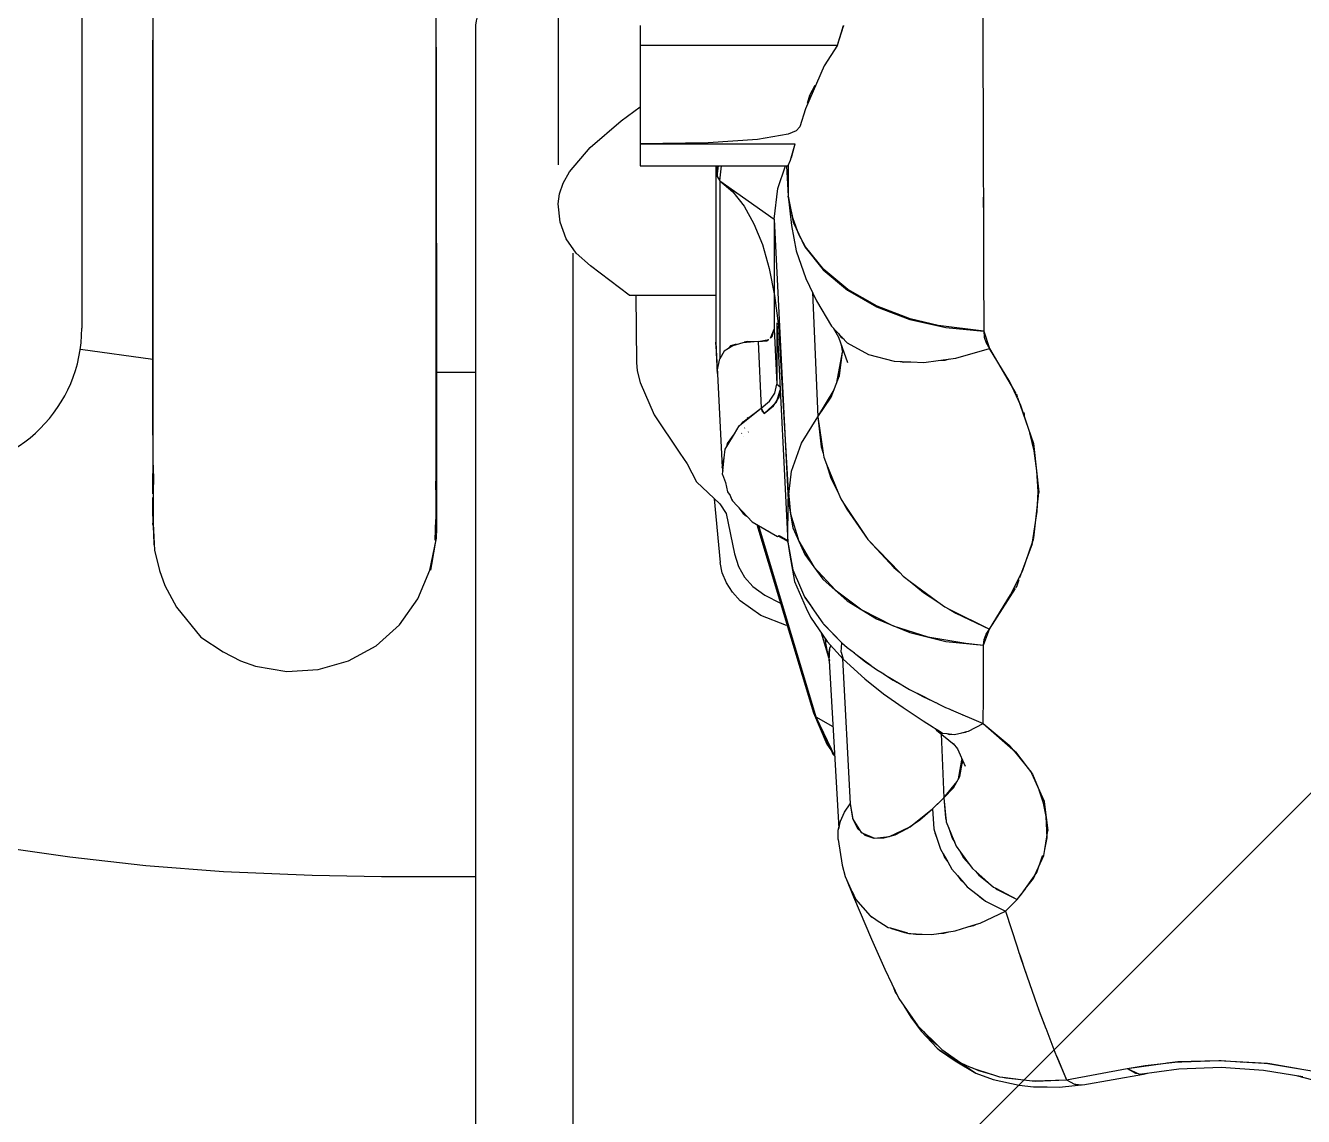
# Model space of a CAD drawing. Header units: millimetres. Extents: x 1084702 to 1166801, y 36632 to 124519.
# Drawn here: x 1102425.9 to 1102570.1, y 49599.4 to 49722.5 of the extents above; entities that cross this region are included whole.
import ezdxf

# ---------------------------------------------------------------- set-up
doc = ezdxf.new("R2010")
doc.units = ezdxf.units.MM
doc.header["$LTSCALE"] = 250
doc.layers.get('0').update_dxf_attribs({"color": 255})
doc.layers.add('%posline', color=240, linetype='Continuous')
doc.layers.add('%symbol', color=1, linetype='Continuous')
doc.styles.add('ROMANS', font='ROMANS.shx', dxfattribs={"height": 100})
doc.dimstyles.new('dott', dxfattribs={"dimscale": 100, "dimtxt": 150, "dimasz": 0.01, "dimexe": 0.5, "dimexo": 1, "dimgap": 1, "dimtad": 1, "dimdsep": 46, "dimtxsty": 'ROMANS', "dimcen": 1.5, "dimclrd": 1, "dimclre": 1, "dimclrt": 2, "dimazin": 2, "dimtfac": 1, "dimtmove": 2, "dimatfit": 3, "dimldrblk": 'DOT', "dimfxl": 1, "dimtvp": 100, "dimtolj": 1, "dimarcsym": 0})

# ---------------------------------------------------------------- blocks, each defined once
blk = doc.blocks.new('_Dot')
at = {"color": 0, "linetype": 'ByBlock', "lineweight": -2}
blk.add_line((-0.5, 0), (-1, 0), dxfattribs=at)
at = {"color": 0, "linetype": 'ByBlock', "const_width": 0.5}
blk.add_lwpolyline([(-0.25, 0, 1), (0.25, 0, 1)], format="xyb", close=True, dxfattribs=at)
blk = doc.blocks.new('GENERATOR-BORDE')
for p, q in [((-2411.61, -281.96), (-2411.61, -426.96)), ((-2403.6, -337.74), (-2403.59, -450.4)), ((-2371.63, -449.22), (-2371.62, -339.48)), ((-2357.89, -339.51), (-2357.89, -423.17)), ((-2309.98, -405.54), (-2309.96, -411.1)), ((-2367.21, -407.91), (-2367.21, -409.95)), ((-2348.61, -407.43), (-2348.61, -408.01)), ((-2348.61, -407.65), (-2348.61, -409.67)), ((-2326.38, -409.67), (-2325.69, -407.43)), ((-2326.38, -409.67), (-2325.69, -407.52)), ((-2325.7, -407.45), (-2325.69, -407.52)), ((-2403.61, -453.68), (-2403.59, -409.11)), ((-2371.63, -409.89), (-2371.61, -454.03)), ((-2367.21, -409.95), (-2367.21, -491.12)), ((-2348.61, -409.67), (-2348.61, -420.8)), ((-2348.61, -409.67), (-2348.61, -420.8)), ((-2348.61, -409.67), (-2326.38, -409.67)), ((-2348.61, -409.67), (-2326.38, -409.67)), ((-2309.96, -411.09), (-2309.93, -417.91)), ((-2329.49, -415.31), (-2328.87, -414.18)), ((-2329.24, -414.86), (-2329.23, -415.01)), ((-2329.24, -414.86), (-2329.23, -415.01)), ((-2328.96, -414.35), (-2328.96, -414.4)), ((-2328.96, -414.35), (-2328.96, -414.39)), ((-2329.76, -416.2), (-2329.49, -415.31)), ((-2329.51, -415.37), (-2329.49, -415.61)), ((-2329.51, -415.37), (-2329.49, -415.61)), ((-2309.93, -417.91), (-2309.92, -423.48)), ((-2348.61, -420.8), (-2348.61, -422.21)), ((-2348.61, -420.8), (-2331.15, -420.8)), ((-2331.67, -422.64), (-2331.15, -420.8)), ((-2331.39, -421.78), (-2331.15, -420.8)), ((-2348.61, -421.76), (-2348.61, -422.64)), ((-2331.6, -422.41), (-2331.56, -422.32)), ((-2331.56, -422.32), (-2331.39, -421.78)), ((-2348.61, -422.64), (-2348.61, -423.26)), ((-2348.61, -422.73), (-2348.61, -423.1)), ((-2348.61, -423.26), (-2331.95, -423.26)), ((-2340.08, -423.26), (-2340.08, -443.18)), ((-2339.98, -423.26), (-2339.92, -424.47)), ((-2339.98, -423.26), (-2339.92, -424.47)), ((-2339.92, -424.47), (-2339.78, -423.26)), ((-2339.92, -424.47), (-2339.78, -423.26)), ((-2339.63, -424.95), (-2339.43, -423.26)), ((-2339.63, -424.95), (-2339.44, -423.26)), ((-2333.11, -425.82), (-2332.21, -423.26)), ((-2333.11, -425.82), (-2332.21, -423.26)), ((-2332.1, -423.26), (-2331.93, -426.7)), ((-2332.1, -423.26), (-2331.93, -426.7)), ((-2331.95, -423.26), (-2331.93, -423.25)), ((-2331.93, -423.25), (-2331.67, -422.64)), ((-2331.93, -423.25), (-2331.93, -426.7)), ((-2331.93, -423.25), (-2331.93, -426.7)), ((-2309.92, -423.47), (-2309.9, -427.99)), ((-2339.92, -424.47), (-2339.63, -424.95)), ((-2339.92, -424.47), (-2339.63, -424.95)), ((-2339.63, -424.95), (-2333.51, -429.28)), ((-2339.63, -424.95), (-2339.63, -445.05)), ((-2339.63, -424.95), (-2339.63, -445.05)), ((-2333.51, -429.28), (-2333.11, -425.82)), ((-2333.51, -429.28), (-2333.11, -425.82)), ((-2331.93, -426.7), (-2331.55, -429.99)), ((-2331.93, -426.7), (-2331.55, -429.99)), ((-2331.93, -426.7), (-2331.38, -429.62)), ((-2411.61, -426.96), (-2411.61, -441.6)), ((-2309.91, -426.83), (-2309.9, -429.23)), ((-2309.9, -427.99), (-2309.9, -432.07)), ((-2333.51, -429.28), (-2333.51, -441.72)), ((-2333.51, -429.28), (-2331.94, -460.98)), ((-2333.51, -429.28), (-2333.51, -441.72)), ((-2331.55, -429.99), (-2331.03, -432.85)), ((-2331.38, -429.62), (-2330.05, -432.43)), ((-2330.05, -432.43), (-2327.98, -435.01)), ((-2309.89, -432.07), (-2309.89, -434.99)), ((-2356.21, -433.14), (-2356.21, -487.58)), ((-2356.21, -433.14), (-2356.21, -487.58)), ((-2331.03, -432.85), (-2329.95, -436)), ((-2327.98, -435.01), (-2325.25, -437.29)), ((-2309.89, -434.99), (-2309.87, -441.92)), ((-2329.95, -436), (-2328.72, -438.49)), ((-2349.86, -437.88), (-2340.08, -437.88)), ((-2329.19, -437.53), (-2328.59, -451.59)), ((-2329.19, -437.53), (-2328.59, -451.59)), ((-2325.25, -437.29), (-2321.95, -439.17)), ((-2328.72, -438.49), (-2327.05, -441.35)), ((-2321.95, -439.17), (-2318.2, -440.6)), ((-2333.21, -440.99), (-2331.96, -465.74)), ((-2333.21, -440.99), (-2333.15, -442.44)), ((-2333.21, -440.99), (-2333.21, -447.91)), ((-2333.21, -440.99), (-2333.21, -447.91)), ((-2333.21, -440.99), (-2331.96, -465.74)), ((-2318.2, -440.6), (-2314.13, -441.53)), ((-2333.91, -442.71), (-2333.51, -441.72)), ((-2333.9, -442.68), (-2333.72, -442.55)), ((-2333.86, -442.65), (-2333.8, -442.45)), ((-2333.72, -442.55), (-2333.51, -441.72)), ((-2333.51, -441.72), (-2333.21, -447.91)), ((-2333.51, -441.72), (-2333.21, -447.91)), ((-2333.15, -442.44), (-2333.12, -442.65)), ((-2327.05, -441.35), (-2325.26, -443.23)), ((-2326.86, -441.54), (-2326.23, -442.61)), ((-2326.25, -442.18), (-2325.93, -442.66)), ((-2325.91, -442.54), (-2325.88, -442.69)), ((-2325.9, -442.55), (-2325.9, -442.6)), ((-2314.13, -441.53), (-2309.87, -441.92)), ((-2309.87, -441.92), (-2309.21, -443.89)), ((-2309.87, -441.92), (-2309.8, -442.6)), ((-2340.08, -443.18), (-2339.92, -446.44)), ((-2340.08, -443.18), (-2340.08, -443.42)), ((-2340.08, -443.42), (-2340.08, -443.18)), ((-2340.08, -443.18), (-2339.92, -446.44)), ((-2340.08, -443.42), (-2340.08, -443.53)), ((-2340.08, -443.42), (-2339.92, -446.68)), ((-2340.08, -443.42), (-2339.91, -446.75)), ((-2340.08, -443.42), (-2340.07, -443.53)), ((-2340.08, -443.53), (-2339.92, -446.68)), ((-2340.08, -443.56), (-2340.06, -443.62)), ((-2340.08, -443.58), (-2340.06, -443.7)), ((-2340.08, -443.58), (-2340.06, -443.7)), ((-2340.07, -443.53), (-2340.06, -443.61)), ((-2338.59, -443.82), (-2338.34, -443.53)), ((-2338.34, -443.53), (-2337.75, -443.37)), ((-2336.89, -443.15), (-2336.51, -443.05)), ((-2336.51, -443.05), (-2335.3, -443.1)), ((-2335.3, -443.1), (-2334.11, -442.86)), ((-2335.3, -443.1), (-2334.34, -443.02)), ((-2335.3, -443.1), (-2334.97, -450.6)), ((-2335.3, -443.1), (-2334.97, -450.6)), ((-2334.34, -443.02), (-2334.14, -442.87)), ((-2326.23, -442.61), (-2325.23, -445.48)), ((-2325.98, -443.32), (-2325.81, -444.31)), ((-2325.93, -442.66), (-2325.62, -442.85)), ((-2325.9, -443.56), (-2325.81, -444.3)), ((-2325.26, -443.23), (-2322.86, -444.57)), ((-2313, -444.98), (-2309.21, -443.89)), ((-2309.8, -442.6), (-2309.58, -443.26)), ((-2309.58, -443.26), (-2309.21, -443.89)), ((-2309.21, -443.89), (-2306.24, -448.97)), ((-2339.92, -446.44), (-2339.63, -445.05)), ((-2339.92, -446.44), (-2339.63, -445.05)), ((-2326.44, -447.74), (-2325.81, -444.31)), ((-2326.13, -446.92), (-2325.81, -444.31)), ((-2325.81, -444.31), (-2325.81, -444.31)), ((-2322.86, -444.57), (-2319.95, -445.32)), ((-2319.95, -445.32), (-2318.11, -445.4)), ((-2319.28, -445.35), (-2318.88, -445.44)), ((-2318.88, -445.44), (-2318.11, -445.4)), ((-2318.1, -445.4), (-2316.63, -445.46)), ((-2316.63, -445.46), (-2315.01, -445.25)), ((-2315.01, -445.25), (-2313, -444.98)), ((-2315.01, -445.25), (-2314.23, -445.21)), ((-2314.23, -445.21), (-2313.73, -445.07)), ((-2371.61, -446.56), (-2367.21, -446.56)), ((-2339.92, -446.44), (-2339.91, -446.75)), ((-2339.92, -446.44), (-2339.91, -446.75)), ((-2339.92, -446.44), (-2339.92, -446.44)), ((-2339.92, -446.68), (-2339.91, -446.73)), ((-2339.91, -446.75), (-2339.38, -457.33)), ((-2326.21, -446.46), (-2326.18, -447.06)), ((-2326.21, -446.46), (-2326.18, -447.06)), ((-2333.42, -448.92), (-2333.21, -447.91)), ((-2333.42, -448.92), (-2333.21, -447.91)), ((-2333.21, -447.91), (-2332.85, -448.16)), ((-2333.21, -447.91), (-2332.85, -448.16)), ((-2327.06, -449.37), (-2326.13, -446.92)), ((-2334.02, -449.84), (-2333.42, -448.92)), ((-2334.02, -449.84), (-2333.42, -448.92)), ((-2333.64, -449.26), (-2333.64, -449.26)), ((-2333.6, -450.37), (-2332.94, -449.36)), ((-2333.25, -449.93), (-2332.82, -448.6)), ((-2332.94, -449.36), (-2332.81, -448.77)), ((-2328.59, -451.59), (-2326.75, -448.54)), ((-2328.59, -451.59), (-2327.06, -449.37)), ((-2306.2, -449.04), (-2306.14, -449.15)), ((-2306.14, -449.15), (-2306.08, -449.32)), ((-2306.05, -449.41), (-2304.26, -454.62)), ((-2337.19, -452.4), (-2334.97, -450.6)), ((-2337.02, -452.16), (-2334.97, -450.6)), ((-2335.75, -451.23), (-2335.71, -451.17)), ((-2334.97, -450.6), (-2334.02, -449.84)), ((-2334.97, -450.6), (-2334.88, -450.93)), ((-2334.97, -450.6), (-2334.65, -451.21)), ((-2334.88, -450.93), (-2334.65, -451.21)), ((-2334.73, -451.11), (-2334.71, -451.1)), ((-2334.65, -451.21), (-2333.25, -449.93)), ((-2334.65, -451.21), (-2333.6, -450.37)), ((-2305.35, -451.11), (-2305.34, -451.47)), ((-2305.35, -451.11), (-2305.34, -451.47)), ((-2337.99, -453.51), (-2337.44, -452.6)), ((-2337.44, -452.6), (-2337.19, -452.4)), ((-2337.19, -452.4), (-2337.02, -452.16)), ((-2330.44, -454.58), (-2328.59, -451.59)), ((-2330.44, -454.58), (-2328.59, -451.59)), ((-2328.59, -451.59), (-2328.2, -454.98)), ((-2328.59, -451.59), (-2327.98, -455.69)), ((-2305.32, -451.23), (-2305.32, -451.54)), ((-2305.32, -451.23), (-2305.32, -451.54)), ((-2403.61, -453.68), (-2403.6, -458)), ((-2338.85, -454.94), (-2337.99, -453.51)), ((-2338.77, -454.61), (-2337.99, -453.51)), ((-2337.21, -453.46), (-2337.18, -453.49)), ((-2337.19, -453.43), (-2337.16, -453.47)), ((-2336.92, -453.81), (-2336.91, -453.83)), ((-2336.44, -453.34), (-2336.42, -453.27)), ((-2339.13, -456.21), (-2339.03, -455.24)), ((-2339.03, -455.24), (-2338.85, -454.94)), ((-2338.85, -454.94), (-2338.77, -454.61)), ((-2331.56, -457.73), (-2330.44, -454.58)), ((-2331.56, -457.73), (-2330.44, -454.58)), ((-2328.2, -454.98), (-2327.98, -455.69)), ((-2304.26, -454.62), (-2304.22, -454.95)), ((-2304.22, -454.95), (-2303.64, -460.09)), ((-2339.38, -457.33), (-2339.13, -456.21)), ((-2339.3, -457.73), (-2339.13, -456.21)), ((-2327.98, -455.69), (-2327.91, -456.15)), ((-2327.91, -456.15), (-2327.59, -456.94)), ((-2327.59, -456.94), (-2327.1, -458.5)), ((-2327.59, -456.94), (-2326.31, -460.07)), ((-2403.6, -460.3), (-2403.6, -458)), ((-2403.54, -458.03), (-2403.52, -459.22)), ((-2339.38, -457.33), (-2339.3, -457.73)), ((-2339.34, -458.1), (-2339.3, -457.73)), ((-2339.34, -458.1), (-2339.01, -459.01)), ((-2331.94, -460.98), (-2331.56, -457.73)), ((-2331.94, -460.98), (-2331.56, -457.73)), ((-2371.69, -459.83), (-2371.67, -458.84)), ((-2339.01, -459.01), (-2338.77, -460.06)), ((-2327.1, -458.5), (-2326.31, -460.07)), ((-2303.7, -459.5), (-2303.69, -459.42)), ((-2303.69, -459.61), (-2303.68, -459.52)), ((-2403.61, -462.82), (-2403.6, -460.89)), ((-2403.6, -460.89), (-2403.6, -460.71)), ((-2340.26, -460.83), (-2339.59, -468.04)), ((-2338.77, -460.06), (-2338.48, -460.47)), ((-2338.48, -460.47), (-2338.33, -460.88)), ((-2338.33, -460.88), (-2338.19, -461.08)), ((-2338.19, -461.08), (-2336, -463.45)), ((-2331.96, -465.74), (-2331.94, -460.98)), ((-2331.96, -465.74), (-2331.94, -460.98)), ((-2331.94, -460.98), (-2331.39, -464.12)), ((-2326.31, -460.07), (-2325.99, -460.86)), ((-2325.99, -460.86), (-2325.68, -461.32)), ((-2304.23, -465.24), (-2303.68, -460.52)), ((-2303.67, -460.47), (-2303.63, -460.13)), ((-2303.64, -460.09), (-2303.63, -460.13)), ((-2337.49, -461.85), (-2337, -462.52)), ((-2337, -462.52), (-2336.61, -462.79)), ((-2325.68, -461.32), (-2325.32, -462.03)), ((-2325.68, -461.32), (-2322.93, -465.44)), ((-2325.32, -462.03), (-2322.93, -465.44)), ((-2403.61, -462.82), (-2403.61, -463.75)), ((-2403.61, -463.75), (-2403.59, -463.64)), ((-2403.59, -463.64), (-2403.59, -463.59)), ((-2403.59, -463.64), (-2403.54, -464.69)), ((-2371.75, -465.5), (-2371.67, -463.18)), ((-2371.68, -465.61), (-2371.67, -463.92)), ((-2371.67, -464.19), (-2371.63, -465.35)), ((-2336, -463.45), (-2333.12, -465.1)), ((-2335.47, -463.76), (-2329.08, -485)), ((-2335.47, -463.76), (-2329.08, -485)), ((-2335.28, -463.87), (-2328.8, -485.44)), ((-2335.28, -463.87), (-2328.8, -485.44)), ((-2331.39, -464.12), (-2330.06, -467.13)), ((-2334.24, -464.47), (-2334.16, -464.51)), ((-2333.12, -465.1), (-2332.94, -464.99)), ((-2333.03, -465.05), (-2332.11, -465.56)), ((-2333.03, -465.05), (-2332.11, -465.56)), ((-2332.94, -464.99), (-2331.96, -465.62)), ((-2332.94, -464.99), (-2331.97, -465.53)), ((-2332.11, -465.56), (-2331.96, -465.71)), ((-2332.11, -465.56), (-2331.96, -465.71)), ((-2322.93, -465.44), (-2320.01, -468.6)), ((-2322.93, -465.44), (-2319.34, -469.16)), ((-2304.37, -465.86), (-2304.27, -465.56)), ((-2304.27, -465.56), (-2304.23, -465.28)), ((-2372.11, -468.26), (-2371.72, -465.86)), ((-2331.96, -465.74), (-2331.41, -468.84)), ((-2331.96, -465.74), (-2331.75, -467.19)), ((-2305.78, -469.74), (-2304.38, -465.88)), ((-2372.23, -468.88), (-2372.11, -468.26)), ((-2331.75, -467.19), (-2331.2, -470.19)), ((-2330.06, -467.13), (-2328, -469.91)), ((-2331.41, -468.84), (-2331.4, -468.86)), ((-2331.4, -468.85), (-2331.4, -468.87)), ((-2331.4, -468.86), (-2331.06, -469.65)), ((-2331.4, -468.87), (-2330.95, -469.9)), ((-2330.99, -469.81), (-2330.08, -471.92)), ((-2328, -469.91), (-2325.27, -472.36)), ((-2320.01, -468.6), (-2319.34, -469.16)), ((-2319.34, -469.16), (-2318.94, -469.58)), ((-2318.94, -469.58), (-2318.16, -470.16)), ((-2306.14, -470.74), (-2305.85, -469.93)), ((-2331.2, -470.19), (-2329.9, -473.19)), ((-2318.16, -470.16), (-2316.67, -471.41)), ((-2318.16, -470.16), (-2315.05, -472.45)), ((-2316.67, -471.41), (-2315.05, -472.45)), ((-2309.22, -475.56), (-2306.28, -470.95)), ((-2306.25, -470.9), (-2306.14, -470.74)), ((-2330.08, -471.92), (-2330.05, -471.96)), ((-2330.05, -471.95), (-2330.03, -471.99)), ((-2330.05, -471.96), (-2329.42, -472.86)), ((-2330.03, -471.99), (-2329.18, -473.2)), ((-2325.27, -472.36), (-2321.97, -474.39)), ((-2315.05, -472.45), (-2314.27, -473.03)), ((-2329.9, -473.19), (-2329.39, -474.21)), ((-2329.39, -474.21), (-2327.54, -476.95)), ((-2329.24, -473.12), (-2328.01, -474.88)), ((-2314.27, -473.03), (-2313.76, -473.28)), ((-2313.76, -473.28), (-2313.03, -473.75)), ((-2313.76, -473.28), (-2309.22, -475.56)), ((-2313.03, -473.75), (-2309.22, -475.56)), ((-2328.01, -474.88), (-2327.96, -474.93)), ((-2327.96, -474.93), (-2327.93, -474.97)), ((-2327.95, -474.94), (-2325.87, -477.09)), ((-2327.93, -474.97), (-2325.87, -477.09)), ((-2321.97, -474.39), (-2318.22, -475.93)), ((-2310.17, -475.11), (-2310.1, -475.11)), ((-2310.17, -475.11), (-2310.1, -475.11)), ((-2309.89, -477.36), (-2309.22, -475.56)), ((-2309.77, -475.3), (-2309.77, -475.28)), ((-2309.59, -476.13), (-2309.22, -475.56)), ((-2328.22, -475.95), (-2327.38, -478.72)), ((-2328.22, -475.95), (-2327.38, -478.72)), ((-2327.76, -476.62), (-2327.72, -477.14)), ((-2327.72, -477.14), (-2327.5, -478.29)), ((-2327.54, -476.95), (-2325.73, -478.93)), ((-2325.96, -478.14), (-2325.87, -477.09)), ((-2325.96, -478.14), (-2325.87, -477.09)), ((-2325.87, -477.09), (-2325.28, -477.62)), ((-2318.22, -475.93), (-2314.14, -476.93)), ((-2314.14, -476.93), (-2309.89, -477.36)), ((-2309.89, -477.36), (-2309.81, -476.73)), ((-2309.81, -476.73), (-2309.59, -476.13)), ((-2309.77, -477.05), (-2309.77, -476.63)), ((-2327.5, -478.29), (-2327.32, -478.96)), ((-2327.4, -478.49), (-2327.36, -478.7)), ((-2327.36, -478.7), (-2327.27, -477.88)), ((-2327.29, -479.13), (-2327.21, -477.69)), ((-2327.27, -477.88), (-2327.22, -477.74)), ((-2327.21, -477.69), (-2327.11, -477.42)), ((-2325.96, -478.14), (-2325.73, -478.93)), ((-2325.96, -478.14), (-2325.73, -478.93)), ((-2325.28, -477.62), (-2324.46, -478.24)), ((-2324.47, -478.22), (-2323.16, -479.28)), ((-2324.29, -478.36), (-2322.58, -479.66)), ((-2309.9, -482.46), (-2309.89, -477.36)), ((-2327.37, -478.67), (-2327.37, -478.67)), ((-2327.36, -478.7), (-2327.3, -479.04)), ((-2327.36, -478.7), (-2327.29, -479.13)), ((-2327.32, -478.95), (-2327.28, -479.06)), ((-2327.32, -478.96), (-2327.3, -479.04)), ((-2327.32, -478.96), (-2327.3, -479.04)), ((-2327.3, -479.01), (-2327.28, -479.08)), ((-2327.3, -479.04), (-2327.29, -479.13)), ((-2327.3, -479.04), (-2327.29, -479.13)), ((-2327.29, -479.13), (-2326.22, -498.03)), ((-2325.78, -478.87), (-2324.93, -495.26)), ((-2325.78, -478.87), (-2324.93, -495.26)), ((-2325.73, -478.93), (-2323.28, -481.17)), ((-2323.16, -479.28), (-2322.48, -479.73)), ((-2323.06, -479.35), (-2323.01, -479.33)), ((-2323.06, -479.35), (-2323.01, -479.33)), ((-2322.49, -479.73), (-2321.98, -480.11)), ((-2323.28, -481.17), (-2321.17, -482.83)), ((-2321.98, -480.11), (-2321.15, -480.61)), ((-2321.17, -480.59), (-2320.07, -481.31)), ((-2320.93, -480.74), (-2319.1, -481.84)), ((-2320.07, -481.31), (-2318.98, -481.91)), ((-2319.77, -481.44), (-2319.67, -481.53)), ((-2321.17, -482.83), (-2318.94, -484.4)), ((-2319.58, -481.55), (-2319.51, -481.62)), ((-2318.99, -481.91), (-2318.23, -482.36)), ((-2318.23, -482.36), (-2317.56, -482.7)), ((-2317.57, -482.68), (-2316.73, -483.14)), ((-2317.39, -482.78), (-2315.31, -483.81)), ((-2309.9, -483.12), (-2309.9, -482.45)), ((-2316.73, -483.14), (-2315.06, -483.93)), ((-2315.08, -483.93), (-2314.16, -484.38)), ((-2314.16, -484.38), (-2313.77, -484.55)), ((-2309.91, -486.2), (-2309.9, -483.12)), ((-2329.08, -485), (-2328.8, -485.44)), ((-2329.08, -485), (-2327.58, -488.51)), ((-2329.08, -485), (-2328.8, -485.44)), ((-2328.8, -485.44), (-2326.68, -489.92)), ((-2328.8, -485.44), (-2327.31, -488.91)), ((-2328.8, -485.44), (-2326.87, -486.54)), ((-2328.8, -485.44), (-2326.87, -486.54)), ((-2318.94, -484.4), (-2316.69, -485.88)), ((-2313.78, -484.54), (-2313.29, -484.77)), ((-2313.55, -484.64), (-2309.91, -486.2)), ((-2313.29, -484.77), (-2309.91, -486.2)), ((-2312.55, -485.07), (-2312.55, -485.08)), ((-2312.25, -485.2), (-2312.23, -485.22)), ((-2316.69, -485.88), (-2315.57, -486.61)), ((-2315.57, -486.61), (-2315.33, -486.76)), ((-2315.33, -486.76), (-2314.9, -487.03)), ((-2315.33, -486.76), (-2315.19, -486.93)), ((-2315.19, -486.93), (-2313.19, -488.58)), ((-2315.19, -486.93), (-2314.9, -487.03)), ((-2314.9, -487.03), (-2314.52, -487.27)), ((-2313.17, -487.42), (-2312.33, -487.23)), ((-2312.33, -487.23), (-2311.78, -487.1)), ((-2312.33, -487.23), (-2311.93, -487.17)), ((-2312.01, -487.15), (-2312.01, -487.18)), ((-2311.93, -487.17), (-2311.78, -487.1)), ((-2311.78, -487.1), (-2311.6, -487.06)), ((-2311.6, -487.06), (-2309.91, -486.2)), ((-2309.91, -486.2), (-2306.98, -488.63)), ((-2309.91, -486.2), (-2306.28, -489.4)), ((-2356.21, -487.58), (-2356.21, -504.33)), ((-2356.21, -487.58), (-2356.21, -504.33)), ((-2328.01, -487.28), (-2327.11, -489.17)), ((-2327.58, -488.51), (-2327.31, -488.91)), ((-2314.66, -487.37), (-2314.36, -494.59)), ((-2314.66, -487.37), (-2314.36, -494.59)), ((-2314.52, -487.27), (-2314.03, -487.33)), ((-2314.03, -487.33), (-2313.48, -487.39)), ((-2314.03, -487.33), (-2313.74, -487.42)), ((-2313.74, -487.42), (-2313.48, -487.39)), ((-2313.48, -487.39), (-2313.17, -487.42)), ((-2313.33, -488.46), (-2312.84, -489.07)), ((-2306.98, -488.63), (-2306.62, -489.07)), ((-2327.32, -488.87), (-2327.11, -489.17)), ((-2327.31, -488.91), (-2326.85, -489.56)), ((-2327.11, -489.17), (-2326.87, -489.52)), ((-2327.09, -489.22), (-2326.89, -489.64)), ((-2326.89, -489.64), (-2326.71, -489.84)), ((-2312.84, -489.07), (-2311.96, -491.02)), ((-2312.37, -490.11), (-2312.29, -490.72)), ((-2306.55, -489.16), (-2305.12, -490.94)), ((-2306.28, -489.4), (-2304.37, -491.93)), ((-2367.21, -491.12), (-2367.21, -500.89)), ((-2312.7, -492.42), (-2312.34, -490.33)), ((-2312.56, -492.17), (-2312.29, -490.72)), ((-2305.01, -491.08), (-2304.52, -491.68)), ((-2314.36, -494.59), (-2312.87, -492.74)), ((-2313.26, -493.47), (-2312.56, -492.17)), ((-2304.52, -491.68), (-2304.47, -491.79)), ((-2304.47, -491.8), (-2303.06, -494.94)), ((-2304.37, -491.93), (-2303.6, -493.73)), ((-2314.36, -494.59), (-2313.26, -493.47)), ((-2325.58, -496.21), (-2324.93, -495.26)), ((-2324.93, -495.26), (-2324.67, -496.86)), ((-2324.93, -495.26), (-2324.63, -496.98)), ((-2317.95, -497.67), (-2315.64, -495.82)), ((-2317.09, -497.07), (-2315.64, -495.82)), ((-2315.64, -495.82), (-2314.36, -494.59)), ((-2315.64, -495.82), (-2314.66, -494.88)), ((-2315.64, -495.82), (-2315.48, -498.07)), ((-2315.64, -495.82), (-2315.64, -495.83)), ((-2314.66, -494.88), (-2314.36, -494.59)), ((-2314.36, -494.59), (-2314.09, -497.28)), ((-2314.36, -494.59), (-2314.19, -496.82)), ((-2303.06, -494.94), (-2303.05, -495.03)), ((-2303.05, -495.03), (-2302.64, -498.26)), ((-2326.13, -497.63), (-2326.03, -497.21)), ((-2326.03, -497.21), (-2325.58, -496.21)), ((-2324.67, -496.86), (-2324.1, -498.03)), ((-2324.63, -496.98), (-2323.7, -498.48)), ((-2318.5, -498.05), (-2317.09, -497.07)), ((-2314.19, -496.82), (-2314.11, -497.08)), ((-2314.09, -497.28), (-2312.98, -500.03)), ((-2326.29, -499.29), (-2326.27, -498.24)), ((-2326.27, -498.24), (-2326.17, -497.83)), ((-2326.18, -497.73), (-2326.13, -497.63)), ((-2326.18, -497.73), (-2326.17, -497.83)), ((-2326.17, -497.83), (-2326.13, -497.63)), ((-2324.1, -498.03), (-2323.29, -498.78)), ((-2323.7, -498.48), (-2322.19, -499.14)), ((-2323.29, -498.78), (-2322.28, -499.13)), ((-2323.25, -498.8), (-2323.24, -498.69)), ((-2321.13, -499.11), (-2319.85, -498.74)), ((-2320.49, -498.96), (-2318.27, -497.89)), ((-2319.85, -498.74), (-2318.5, -498.05)), ((-2318.27, -497.89), (-2318.16, -497.84)), ((-2318.16, -497.84), (-2317.95, -497.67)), ((-2315.48, -498.07), (-2315.4, -498.33)), ((-2315.4, -498.33), (-2315.14, -499.15)), ((-2315.4, -498.33), (-2315.38, -498.53)), ((-2315.38, -498.53), (-2315.14, -499.15)), ((-2315.29, -498.76), (-2315.27, -498.74)), ((-2315.29, -498.76), (-2315.27, -498.74)), ((-2313.84, -497.89), (-2313.44, -499.12)), ((-2302.98, -500.41), (-2302.64, -498.27)), ((-2302.7, -497.8), (-2302.69, -497.79)), ((-2302.68, -497.91), (-2302.68, -497.9)), ((-2302.64, -498.27), (-2302.64, -498.27)), ((-2326.29, -499.29), (-2325.84, -502.17)), ((-2322.28, -499.13), (-2321.13, -499.11)), ((-2322.19, -499.14), (-2320.49, -498.96)), ((-2321.5, -499.07), (-2321.48, -499.12)), ((-2321.4, -499.06), (-2321.37, -499.11)), ((-2315.14, -499.15), (-2314.74, -500.39)), ((-2313.44, -499.12), (-2313.14, -499.63)), ((-2312.98, -500.03), (-2311.52, -502.06)), ((-2367.21, -500.89), (-2367.21, -531.5)), ((-2314.74, -500.39), (-2314.44, -500.91)), ((-2314.44, -500.91), (-2313.92, -501.82)), ((-2314.44, -500.91), (-2314.29, -501.31)), ((-2314.29, -501.31), (-2313.92, -501.82)), ((-2312.61, -500.54), (-2312.15, -501.34)), ((-2312.15, -501.34), (-2311.52, -502.06)), ((-2304.09, -503.32), (-2303.09, -501.08)), ((-2303.87, -503), (-2303.23, -501.13)), ((-2303.21, -501.07), (-2303.2, -501.05)), ((-2303.09, -501.08), (-2302.98, -500.41)), ((-2325.84, -502.17), (-2325.51, -503.46)), ((-2313.92, -501.82), (-2313.45, -502.63)), ((-2313.45, -502.63), (-2312.83, -503.35)), ((-2311.52, -502.06), (-2311.15, -502.57)), ((-2311.15, -502.57), (-2310.81, -502.87)), ((-2310.81, -502.87), (-2309.31, -504.18)), ((-2310.81, -502.87), (-2310.41, -503.32)), ((-2305.59, -505.45), (-2303.87, -503)), ((-2377.79, -503.44), (-2367.21, -503.44)), ((-2356.21, -504.33), (-2356.21, -534.94)), ((-2356.21, -504.33), (-2356.21, -534.94)), ((-2325.53, -503.36), (-2325.53, -503.38)), ((-2325.53, -503.38), (-2325.52, -503.39)), ((-2325.53, -503.38), (-2325.52, -503.39)), ((-2325.51, -503.46), (-2324.69, -505.22)), ((-2325.43, -503.61), (-2324.57, -505.77)), ((-2312.83, -503.35), (-2312.12, -504.17)), ((-2312.83, -503.35), (-2312.46, -503.86)), ((-2312.46, -503.86), (-2312.12, -504.17)), ((-2312.12, -504.17), (-2311.72, -504.62)), ((-2310.41, -503.32), (-2309.31, -504.18)), ((-2309.31, -504.18), (-2308.78, -504.65)), ((-2304.99, -504.62), (-2304.26, -503.69)), ((-2304.26, -503.69), (-2304.11, -503.34)), ((-2324.71, -505.16), (-2324.34, -505.97)), ((-2324.67, -505.25), (-2324.33, -505.99)), ((-2324.57, -505.77), (-2322.51, -510.53)), ((-2324.34, -505.97), (-2324.33, -505.99)), ((-2324.33, -505.99), (-2324.32, -506)), ((-2324.32, -506), (-2322.66, -507.91)), ((-2311.72, -504.62), (-2310.61, -505.49)), ((-2310.61, -505.49), (-2309.88, -506.06)), ((-2310.61, -505.49), (-2310.09, -505.95)), ((-2310.09, -505.95), (-2309.88, -506.06)), ((-2308.78, -504.65), (-2308.58, -504.75)), ((-2308.58, -504.75), (-2306.11, -506.05)), ((-2308.58, -504.75), (-2308.35, -504.93)), ((-2308.35, -504.93), (-2306.11, -506.05)), ((-2307.7, -505.26), (-2307.66, -505.24)), ((-2307.08, -505.54), (-2307.07, -505.57)), ((-2307.08, -505.54), (-2307.07, -505.57)), ((-2306.11, -506.05), (-2305.13, -504.8)), ((-2306.11, -506.05), (-2305.59, -505.45)), ((-2310.27, -508.71), (-2307.4, -507.35)), ((-2309.88, -506.06), (-2309.65, -506.24)), ((-2309.65, -506.24), (-2307.4, -507.35)), ((-2307.4, -507.35), (-2306.41, -506.36)), ((-2307.4, -507.35), (-2306.11, -511.39)), ((-2306.41, -506.36), (-2306.11, -506.05)), ((-2306.19, -506.13), (-2306.18, -506.12)), ((-2306.18, -506.12), (-2306.11, -506.05)), ((-2322.66, -507.91), (-2322.61, -507.95)), ((-2322.61, -507.94), (-2322.57, -507.99)), ((-2322.6, -507.95), (-2322.2, -508.21)), ((-2322.57, -507.99), (-2322.09, -508.27)), ((-2322.11, -508.26), (-2320.63, -509.2)), ((-2311.65, -509.15), (-2310.68, -508.84)), ((-2310.97, -508.97), (-2310.68, -508.84)), ((-2310.68, -508.84), (-2310.27, -508.71)), ((-2320.63, -509.2), (-2320.41, -509.26)), ((-2320.42, -509.25), (-2320.27, -509.34)), ((-2320.4, -509.26), (-2318.47, -509.83)), ((-2320.27, -509.34), (-2318.79, -509.78)), ((-2319.76, -509.45), (-2319.74, -509.5)), ((-2319.58, -509.51), (-2319.56, -509.55)), ((-2318.79, -509.78), (-2318.45, -509.84)), ((-2318.45, -509.84), (-2318.31, -509.88)), ((-2318.31, -509.88), (-2318.11, -509.89)), ((-2318.11, -509.89), (-2317.51, -509.97)), ((-2318.07, -509.89), (-2316.86, -509.95)), ((-2317.51, -509.97), (-2316.82, -509.95)), ((-2316.82, -509.95), (-2315.77, -510)), ((-2315.77, -510), (-2314.94, -509.88)), ((-2314.95, -509.88), (-2314.38, -509.85)), ((-2314.92, -509.88), (-2313.83, -509.71)), ((-2314.38, -509.85), (-2313.82, -509.71)), ((-2313.82, -509.71), (-2313.08, -509.6)), ((-2313.08, -509.6), (-2311.66, -509.15)), ((-2311.66, -509.15), (-2310.97, -508.97)), ((-2322.51, -510.53), (-2321.03, -513.91)), ((-2306.11, -511.39), (-2305.89, -512.04)), ((-2305.89, -512.04), (-2305.83, -512.23)), ((-2305.83, -512.23), (-2305.74, -512.5)), ((-2305.81, -512.28), (-2305.1, -514.36)), ((-2305.74, -512.5), (-2304.99, -514.67)), ((-2321.03, -513.91), (-2319.45, -517.23)), ((-2320.04, -515.99), (-2319.84, -516.49)), ((-2304.99, -514.66), (-2303.83, -518.02)), ((-2319.84, -516.49), (-2319.66, -516.77)), ((-2319.45, -517.23), (-2317.3, -520.32)), ((-2318.87, -518.05), (-2318.08, -519.34)), ((-2303.83, -518.02), (-2303.72, -518.32)), ((-2303.72, -518.32), (-2303.61, -518.64)), ((-2303.71, -518.34), (-2302.96, -520.32)), ((-2303.61, -518.64), (-2302.86, -520.59)), ((-2318.08, -519.34), (-2316.94, -520.89)), ((-2318.08, -519.34), (-2317.63, -519.85)), ((-2317.3, -520.32), (-2314.59, -522.97)), ((-2316.94, -520.89), (-2316.33, -521.54)), ((-2316.94, -520.89), (-2315.12, -522.82)), ((-2316.65, -520.96), (-2315.86, -521.86)), ((-2316.33, -521.54), (-2315.12, -522.82)), ((-2316.33, -521.54), (-2316.33, -521.54)), ((-2315.86, -521.86), (-2315.12, -522.45)), ((-2302.86, -520.58), (-2301.84, -523.28)), ((-2315.12, -522.82), (-2314.89, -523)), ((-2314.89, -523), (-2313.03, -524.21)), ((-2314.87, -523.02), (-2314.85, -523.04)), ((-2314.85, -523.04), (-2313.07, -524.27)), ((-2314.85, -523.04), (-2314.65, -523.16)), ((-2314.59, -522.97), (-2312.45, -524.48)), ((-2301.84, -523.28), (-2301.65, -523.72)), ((-2313.68, -523.61), (-2313.22, -523.98)), ((-2313.22, -523.98), (-2312.45, -524.48)), ((-2313.07, -524.27), (-2310.76, -525.66)), ((-2313.03, -524.21), (-2312.45, -524.48)), ((-2312.45, -524.48), (-2310.76, -525.66)), ((-2312.45, -524.48), (-2312.45, -524.48)), ((-2312.45, -524.48), (-2311.46, -524.95)), ((-2312.45, -524.48), (-2310.76, -525.66)), ((-2301.65, -523.72), (-2301.54, -524.01)), ((-2301.63, -523.78), (-2300.54, -526.39)), ((-2301.54, -524.01), (-2300.54, -526.39)), ((-2301.49, -524.13), (-2301.48, -524.13)), ((-2293.69, -525.11), (-2289.34, -524.51)), ((-2291.67, -524.77), (-2288.29, -524.39)), ((-2290.15, -524.62), (-2290.12, -524.6)), ((-2289.22, -524.49), (-2288.57, -524.4)), ((-2288.57, -524.4), (-2283.32, -524.22)), ((-2283.31, -524.22), (-2283.08, -524.21)), ((-2283.08, -524.21), (-2280.41, -524.39)), ((-2280.18, -524.4), (-2277.58, -524.57)), ((-2277.83, -524.56), (-2272.61, -525.41)), ((-2277.58, -524.57), (-2274.15, -525.16)), ((-2311.46, -524.95), (-2311.12, -525.06)), ((-2311.12, -525.06), (-2310.44, -525.36)), ((-2311.11, -525.07), (-2309.01, -525.75)), ((-2310.76, -525.66), (-2308.81, -526.37)), ((-2310.44, -525.36), (-2308.98, -525.76)), ((-2308.99, -525.75), (-2308.07, -526.05)), ((-2308.07, -526.05), (-2307.73, -526.1)), ((-2307.74, -526.09), (-2307.36, -526.19)), ((-2307.72, -526.1), (-2305.38, -526.4)), ((-2300.54, -526.39), (-2293.69, -525.11)), ((-2300.54, -526.39), (-2293.69, -525.11)), ((-2298.7, -526.98), (-2291.85, -525.77)), ((-2293.69, -525.11), (-2291.67, -524.77)), ((-2293.69, -525.11), (-2292.76, -525.63)), ((-2293.69, -525.11), (-2292.3, -525.75)), ((-2292.76, -525.63), (-2292.45, -525.68)), ((-2292.3, -525.75), (-2287.86, -525.15)), ((-2292.13, -525.73), (-2291.85, -525.77)), ((-2291.85, -525.77), (-2291.4, -525.63)), ((-2287.86, -525.15), (-2283.07, -524.98)), ((-2283.07, -524.98), (-2278.29, -525.29)), ((-2278.29, -525.29), (-2273.85, -526.03)), ((-2274.48, -525.93), (-2270.02, -527.1)), ((-2308.81, -526.37), (-2305.87, -527.01)), ((-2307.36, -526.19), (-2305.34, -526.41)), ((-2305.87, -527.01), (-2304.25, -527.17)), ((-2305.35, -526.41), (-2304.4, -526.53)), ((-2304.4, -526.53), (-2304.22, -526.53)), ((-2304.25, -527.17), (-2302.72, -527.2)), ((-2304.25, -527.17), (-2301.36, -527.24)), ((-2304.22, -526.53), (-2300.54, -526.39)), ((-2304.22, -526.53), (-2304.04, -526.55)), ((-2304.04, -526.55), (-2300.54, -526.39)), ((-2302.72, -527.2), (-2301.36, -527.24)), ((-2301.36, -527.24), (-2298.82, -526.97)), ((-2300.54, -526.39), (-2299.61, -526.88)), ((-2299.61, -526.88), (-2299.51, -526.89)), ((-2299.51, -526.89), (-2299.42, -526.93)), ((-2299.51, -526.89), (-2299.18, -526.92)), ((-2299.42, -526.93), (-2299.18, -526.92)), ((-2299.18, -526.92), (-2298.7, -526.98))]:
    blk.add_line(p, q)
for points in [[(-2326.38, -409.67), (-2327.87, -411.99), (-2329.96, -416.84), (-2330.61, -418.87), (-2331.01, -419.32), (-2331.94, -419.71), (-2335.38, -420.32), (-2340.94, -420.68), (-2348.61, -420.8)], [(-2349.86, -437.88), (-2354.23, -434.54), (-2355.83, -433.13), (-2356.97, -431.5), (-2357.66, -429.64), (-2357.89, -427.56), (-2357.74, -426.43), (-2357.31, -425.23), (-2356.58, -423.96), (-2354.26, -421.22), (-2350.78, -418.21), (-2348.61, -416.61)], [(-2339.63, -424.95), (-2338.18, -426.21), (-2336.9, -427.83), (-2335.79, -429.81), (-2334.84, -432.16), (-2334.06, -434.86), (-2333.45, -437.92), (-2333, -441.34), (-2331.95, -459.36), (-2331.67, -462.55), (-2330.73, -465.62), (-2329.03, -468.52), (-2326.63, -471.13), (-2323.62, -473.37), (-2320.09, -475.16), (-2316.18, -476.43), (-2311.88, -477.14), (-2309.89, -477.36)], [(-2309.87, -441.92), (-2315.01, -441.29), (-2318.16, -440.54), (-2321.9, -439.11), (-2325.18, -437.24), (-2327.9, -434.97), (-2329.96, -432.4), (-2330.71, -431.02), (-2331.35, -429.24), (-2331.93, -426.7)], [(-2506.28, -438.17), (-2505.45, -445.1), (-2504.77, -448.51), (-2502.69, -454.46), (-2500.83, -458.36), (-2497.44, -463.87), (-2493.19, -469.05), (-2489.98, -472.31), (-2486.56, -475.25), (-2480.59, -479.67), (-2475.59, -482.75), (-2468.47, -486.42), (-2460.79, -489.78), (-2454.17, -492.23), (-2447.03, -494.46), (-2439.43, -496.47), (-2431.42, -498.24), (-2422.22, -499.93), (-2412.97, -501.25), (-2404.39, -502.2), (-2395.62, -502.88), (-2385.61, -503.3), (-2377.79, -503.44)], [(-2349.11, -437.88), (-2349.02, -445.46), (-2348.95, -446.4), (-2348.61, -447.74), (-2347.03, -451.38), (-2344.16, -455.7), (-2343.31, -456.9), (-2342.27, -458.94), (-2339.65, -461.42), (-2338.92, -462.49), (-2338, -467.05), (-2337.53, -468.5), (-2336.87, -469.68), (-2335.9, -470.75), (-2334.57, -471.73), (-2332.8, -472.63)], [(-2411.78, -443.96), (-2403.59, -445.09)], [(-2335.3, -443.1), (-2337.05, -443.26), (-2338.18, -443.6), (-2339.13, -444.2), (-2339.63, -445.05)], [(-2304.68, -453.38), (-2305.67, -450.32), (-2306.92, -447.65), (-2309.21, -443.89)], [(-2398.2, -476.44), (-2395.65, -478.12), (-2393.7, -479.14), (-2392.01, -479.73), (-2388.5, -480.32), (-2384.95, -480.12), (-2381.53, -479.14), (-2378.41, -477.42), (-2375.76, -475.05), (-2373.69, -472.14), (-2372.34, -468.89), (-2371.65, -465.48), (-2371.63, -449.22)], [(-2403.59, -450.4), (-2403.57, -463.62), (-2403.43, -466.63), (-2402.86, -468.94), (-2402.26, -470.62), (-2400.95, -473.07), (-2398.2, -476.44)], [(-2335.01, -450.63), (-2335, -450.62)], [(-2334.36, -450.06), (-2334.36, -450.06)], [(-2336.5, -451.72), (-2336.47, -451.64)], [(-2371.61, -454.03), (-2371.61, -464.72)], [(-2336.84, -452.87), (-2336.83, -452.84)], [(-2309.22, -475.56), (-2306.84, -471.68), (-2305.49, -469.02), (-2304.35, -465.73), (-2303.84, -462.27), (-2303.74, -460.01), (-2303.87, -457.7), (-2304.19, -455.45), (-2304.68, -453.4)], [(-2403.58, -463.48), (-2403.48, -466.04)], [(-2332.12, -475.13), (-2335.01, -474.01), (-2337.33, -472.36), (-2338.22, -471.38), (-2338.9, -470.32), (-2339.36, -469.19), (-2339.59, -468.04)], [(-2302.98, -500.41), (-2302.72, -499.08), (-2302.82, -496.7), (-2303.11, -495.17), (-2303.6, -493.73)], [(-2277.84, -524.56), (-2283.4, -524.26), (-2287.96, -524.37), (-2288.28, -524.39)]]:
    blk.add_lwpolyline(points)
for centre, radius, start, end in [((-2362.21, -407.9), 5, 90.0159, 180.1517), ((-2427.61, -441.6), 16, 180.0011, 359.9989)]:
    blk.add_arc(centre, radius, start, end)
blk = doc.blocks.new('BL_1-deck_B4_2')
blk.add_blockref('GENERATOR-BORDE', (87080.86, 18381.44))

msp = doc.modelspace()

# ---------------------------------------------------------------- hatches: boundary and pattern name
at = {"layer": '%symbol', "true_color": 0x939598}
h = msp.add_hatch(dxfattribs=at)
h.set_pattern_fill('ANSI31', color=252, scale=100)
h.paths.add_polyline_path([(1097892.6, 52632.31), (1097892.6, 43032.31), (1109392.6, 43032.31), (1109392.6, 52632.31)])

# ---------------------------------------------------------------- block references
msp.add_blockref('BL_1-deck_B4_2', (1017763.01, 31748.48))

# ---------------------------------------------------------------- leaders
at = {"layer": '%posline', "linetype": 'ByBlock'}
msp.add_leader([(1105977.01, 46518.41), (1099711.3, 53457.36)], dimstyle='dott', override={"dimasz": 2, "dimgap": 1, "dimtad": 0, "dimclrd": 256}, dxfattribs=at)

doc.saveas('drawing.dxf')
